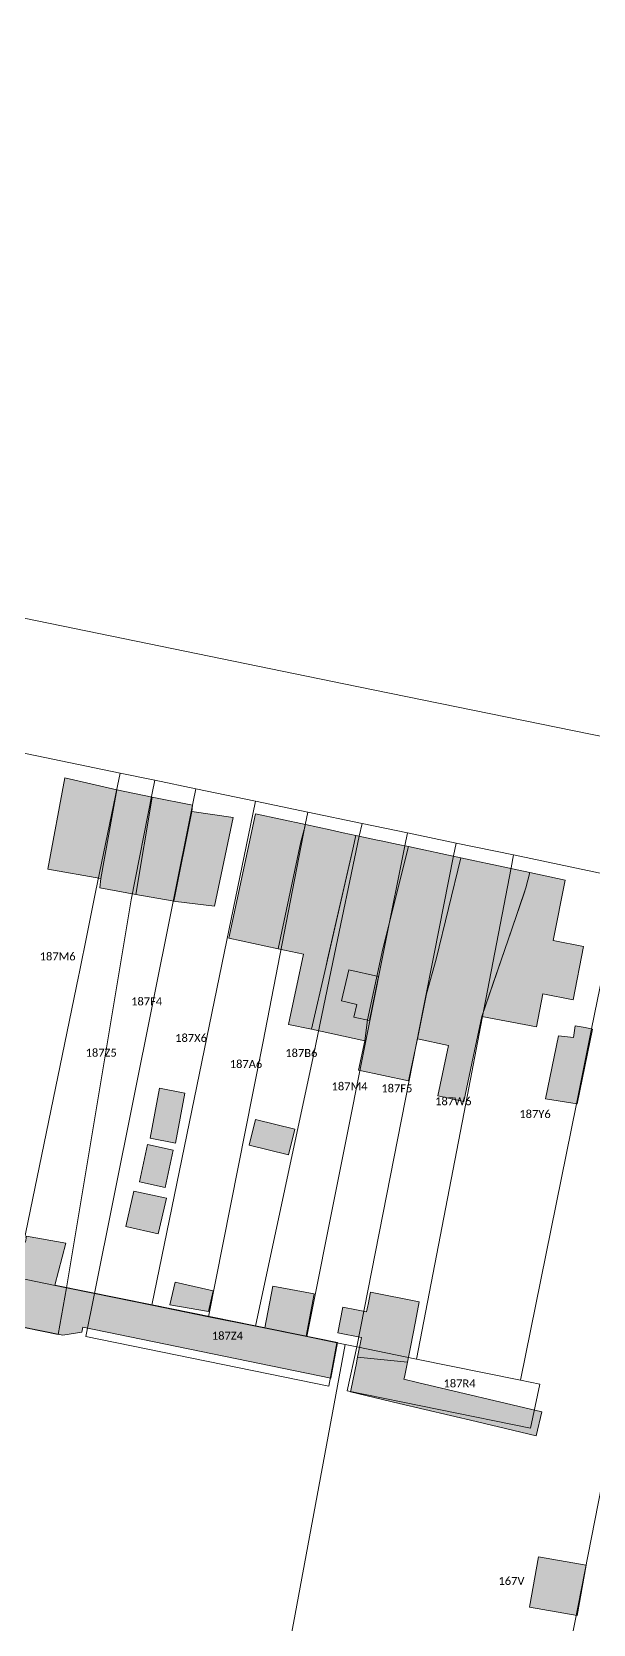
# Model space of a CAD drawing. Header units: metres. Extents: x 113120 to 240396, y 120329 to 242116.
# Drawn here: x 116904.2 to 116960.4, y 121578.2 to 121737.4 of the extents above; entities that cross this region are included whole.
import ezdxf

# ---------------------------------------------------------------- set-up
doc = ezdxf.new("R2010")
doc.units = ezdxf.units.M
doc.header["$LTSCALE"] = 3
for name, color, linetype, lineweight in [('Bpn_CaPa', 78, 'Continuous', 0), ('Bpn_ReBu', 4, 'Continuous', 0), ('Bpt_CaNu', 7, 'Continuous', 0), ('Hachure bâtiment', 11, 'Continuous', 0)]:
    doc.layers.add(name, color=color, linetype=linetype, lineweight=lineweight)
doc.styles.add('Legend', font='')
doc.styles.get('Legend').set_extended_font_data('Calibri')

msp = doc.modelspace()

# ---------------------------------------------------------------- hatches: boundary and pattern name
at = {"layer": 'Hachure bâtiment'}
h = msp.add_hatch(color=256, dxfattribs=at)
h.dxf.hatch_style = 1
h.paths.add_polyline_path([(116912.76, 121661.64), (116911.15, 121652.77), (116905.84, 121653.71), (116907.56, 121662.85)])
h = msp.add_hatch(color=256, dxfattribs=at)
h.dxf.hatch_style = 1
h.paths.add_polyline_path([(116916.29, 121660.91), (116914.66, 121651.19), (116911.05, 121651.84), (116911.15, 121652.77), (116912.76, 121661.64)])
h = msp.add_hatch(color=256, dxfattribs=at)
h.dxf.hatch_style = 1
h.paths.add_polyline_path([(116920.31, 121660.1), (116920.26, 121659.48), (116918.47, 121650.51), (116918.28, 121650.54), (116914.66, 121651.19), (116916.29, 121660.91)])
h = msp.add_hatch(color=256, dxfattribs=at)
h.dxf.hatch_style = 1
h.paths.add_polyline_path([(116924.39, 121658.87), (116922.51, 121650.02), (116918.65, 121650.49), (116918.47, 121650.51), (116920.26, 121659.48)])
h = msp.add_hatch(color=256, dxfattribs=at)
h.dxf.hatch_style = 1
h.paths.add_polyline_path([(116931.62, 121658.17), (116931.17, 121656.45), (116928.89, 121645.76), (116923.97, 121646.81), (116926.63, 121659.24)])
h = msp.add_hatch(color=256, dxfattribs=at)
h.dxf.hatch_style = 1
h.paths.add_polyline_path([(116938.95, 121642.97), (116938.05, 121638.57), (116936.48, 121638.92), (116936.77, 121640.17), (116935.23, 121640.55), (116935.95, 121643.63)], flags=16)
h.paths.add_polyline_path([(116932.23, 121637.7), (116929.93, 121638.19), (116931.43, 121645.21), (116928.89, 121645.76), (116931.17, 121656.45), (116931.62, 121658.17), (116934.09, 121657.64), (116935.39, 121657.36), (116936.68, 121657.09), (116936.38, 121655.71), (116933.84, 121644.7), (116933.66, 121643.92)])
h = msp.add_hatch(color=256, dxfattribs=at)
h.dxf.hatch_style = 1
h.paths.add_polyline_path([(116938.95, 121642.97), (116938.05, 121638.57), (116936.48, 121638.92), (116936.77, 121640.17), (116935.23, 121640.55), (116935.95, 121643.63)], flags=16)
h.paths.add_polyline_path([(116936.68, 121657.09), (116938.68, 121656.66), (116939.2, 121656.55), (116940.91, 121656.19), (116941.94, 121655.97), (116939.36, 121645.74), (116937.82, 121638.66), (116937.57, 121636.56), (116932.23, 121637.7), (116933.66, 121643.92), (116936.38, 121655.71)])
h = msp.add_hatch(color=256, dxfattribs=at)
h.dxf.hatch_style = 1
h.paths.add_polyline_path([(116941.94, 121655.97), (116947.17, 121654.85), (116944.72, 121644.72), (116943.75, 121641.24), (116942.84, 121636.75), (116941.93, 121632.53), (116936.94, 121633.6), (116937.57, 121636.56), (116937.82, 121638.66), (116939.36, 121645.74)])
h.paths.add_polyline_path([(116938.95, 121642.97), (116938.05, 121638.57), (116936.48, 121638.92), (116936.77, 121640.17), (116935.23, 121640.55), (116935.95, 121643.63)], flags=16)
h = msp.add_hatch(color=256, dxfattribs=at)
h.dxf.hatch_style = 1
h.paths.add_polyline_path([(116953.47, 121651.21), (116949.29, 121638.98), (116948.55, 121635.53), (116947.47, 121630.49), (116944.87, 121631.04), (116945.95, 121636.08), (116942.84, 121636.75), (116943.75, 121641.24), (116944.72, 121644.72), (116947.17, 121654.85), (116948.56, 121654.55), (116949.85, 121654.28), (116954.09, 121653.37), (116953.69, 121651.86)])
h = msp.add_hatch(color=256, dxfattribs=at)
h.dxf.hatch_style = 1
h.paths.add_polyline_path([(116952.17, 121647.4), (116953.69, 121651.86), (116954.09, 121653.37), (116957.6, 121652.62), (116956.42, 121646.57), (116959.46, 121645.98), (116958.41, 121640.63), (116955.37, 121641.23), (116954.73, 121637.96), (116949.29, 121638.98), (116950.39, 121642.2)])
h = msp.add_hatch(color=256, dxfattribs=at)
h.dxf.hatch_style = 1
h.paths.add_polyline_path([(116959.6, 121637.88), (116960.35, 121637.7), (116958.83, 121630.25), (116955.63, 121630.75), (116956.95, 121637.05), (116958.45, 121636.88), (116958.63, 121638.05)])
h = msp.add_hatch(color=256, dxfattribs=at)
h.dxf.hatch_style = 1
h.paths.add_polyline_path([(116919.57, 121631.32), (116918.62, 121626.33), (116916.08, 121626.83), (116917.03, 121631.8)])
h = msp.add_hatch(color=256, dxfattribs=at)
h.dxf.hatch_style = 1
h.paths.add_polyline_path([(116930.55, 121627.7), (116929.92, 121625.15), (116926, 121626.12), (116926.63, 121628.68)])
h = msp.add_hatch(color=256, dxfattribs=at)
h.dxf.hatch_style = 1
h.paths.add_polyline_path([(116918.4, 121625.6), (116917.6, 121621.88), (116915.02, 121622.45), (116915.83, 121626.17)])
h = msp.add_hatch(color=256, dxfattribs=at)
h.dxf.hatch_style = 1
h.paths.add_polyline_path([(116917.72, 121620.8), (116916.9, 121617.25), (116913.65, 121617.97), (116914.45, 121621.52)])
h = msp.add_hatch(color=256, dxfattribs=at)
h.dxf.hatch_style = 1
h.paths.add_polyline_path([(116898.23, 121619.35), (116897.75, 121617.57), (116903.6, 121616.4), (116903.72, 121617), (116907.65, 121616.32), (116906.55, 121612.12), (116916.12, 121610.17), (116934.82, 121606.38), (116934.17, 121602.8), (116909.35, 121607.92), (116909.25, 121607.4), (116907.35, 121607.12), (116894, 121609.83), (116894.88, 121614.95), (116895.92, 121619.92)])
h = msp.add_hatch(color=256, dxfattribs=at)
h.dxf.hatch_style = 1
h.paths.add_polyline_path([(116922.4, 121611.55), (116921.93, 121609.47), (116918.05, 121610.15), (116918.6, 121612.43)], flags=17)
h = msp.add_hatch(color=256, dxfattribs=at)
h.dxf.hatch_style = 1
h.paths.add_polyline_path([(116931.69, 121607.02), (116927.57, 121607.85), (116928.35, 121612.02), (116932.49, 121611.25)], flags=17)
h = msp.add_hatch(color=256, dxfattribs=at)
h.dxf.hatch_style = 1
h.paths.add_polyline_path([(116937.74, 121609.45), (116937.86, 121610.05), (116937.89, 121610.19), (116938.13, 121611.42), (116943.02, 121610.45), (116942.63, 121608.47), (116942.12, 121605.9), (116941.82, 121604.41), (116936.84, 121604.93), (116937.23, 121606.88), (116934.87, 121607.35), (116935.38, 121609.92), (116936.73, 121609.65)])
h = msp.add_hatch(color=256, dxfattribs=at)
h.dxf.hatch_style = 1
h.paths.add_polyline_path([(116941, 121600.29), (116936.12, 121601.44), (116936.3, 121602.21), (116936.63, 121603.85), (116936.69, 121604.15), (116936.84, 121604.93), (116941.82, 121604.41), (116941.53, 121602.93), (116941.48, 121602.71), (116942.84, 121602.39), (116955.29, 121599.45), (116954.72, 121597.05), (116948.7, 121598.47)])
h = msp.add_hatch(color=256, dxfattribs=at)
h.dxf.hatch_style = 1
h.paths.add_polyline_path([(116954.06, 121579.92), (116954.95, 121584.96), (116959.7, 121584.13), (116958.82, 121579.08)])

# ---------------------------------------------------------------- linework, layer by layer
at = {"layer": 'Bpn_CaPa'}
for points in [[(117016.89, 121655.63), (116936.77, 121671.99), (116859.28, 121687.88), (116859.76, 121690.36), (116842.5, 121709.79), (116839.55, 121712.93), (116833.01, 121720.04), (116830.36, 121717.89), (116822.45, 121731.11), (116803.45, 121735.37), (116803.45, 121735.37), (116803.98, 121754.1)], [(116893.93, 121609.81), (116906.89, 121607.18), (116907.7, 121611.86), (116910.53, 121611.28), (116909.66, 121606.97), (116933.96, 121602.02), (116934.75, 121606.35), (116935.61, 121606.18), (116929.06, 121570.94)]]:
    msp.add_lwpolyline(points, dxfattribs=at)
for points in [[(116897.91, 121619.56), (116901.27, 121637.38), (116897.73, 121638.12), (116900.69, 121653.47), (116901.42, 121657.27), (116902.74, 121664.14), (116902.99, 121665.42), (116913.09, 121663.32), (116912.82, 121662.04), (116910.63, 121651.4), (116909.78, 121647.24), (116909, 121643.46), (116908.9, 121642.98), (116902.7, 121612.87), (116896.96, 121614.04), (116897.91, 121619.56)], [(116907.7, 121611.86), (116902.7, 121612.87), (116908.9, 121642.98), (116909, 121643.46), (116909.78, 121647.24), (116910.63, 121651.4), (116912.82, 121662.04), (116913.09, 121663.32), (116916.55, 121662.6), (116916.3, 121661.32), (116914.17, 121650.66), (116907.7, 121611.86)], [(116910.53, 121611.28), (116907.7, 121611.86), (116914.17, 121650.66), (116916.3, 121661.32), (116916.55, 121662.6), (116920.66, 121661.74), (116920.4, 121660.46), (116918.26, 121649.81), (116910.53, 121611.28)], [(116910.53, 121611.28), (116918.26, 121649.81), (116920.4, 121660.46), (116920.66, 121661.74), (116926.64, 121660.5), (116926.37, 121659.22), (116923.77, 121646.6), (116916.25, 121610.12), (116910.53, 121611.28)], [(116921.93, 121608.96), (116916.25, 121610.12), (116923.77, 121646.6), (116926.37, 121659.22), (116926.64, 121660.5), (116931.86, 121659.41), (116931.61, 121658.13), (116927.38, 121636.48), (116926.35, 121631.3), (116921.93, 121608.96)], [(116921.93, 121608.96), (116926.35, 121631.3), (116927.38, 121636.48), (116931.61, 121658.13), (116931.86, 121659.41), (116937.29, 121658.28), (116937.01, 121657.01), (116934.37, 121644.41), (116932.5, 121635.42), (116926.64, 121608), (116921.93, 121608.96)], [(116941.83, 121657.33), (116941.58, 121656.06), (116939.61, 121646.24), (116938.07, 121638.53), (116931.75, 121606.97), (116926.64, 121608), (116932.5, 121635.42), (116934.37, 121644.41), (116937.01, 121657.01), (116937.29, 121658.28), (116941.83, 121657.33)], [(116935.61, 121606.18), (116934.75, 121606.35), (116931.75, 121606.97), (116938.07, 121638.53), (116939.61, 121646.24), (116941.58, 121656.06), (116941.83, 121657.33), (116946.7, 121656.32), (116946.45, 121655.04), (116944.5, 121645.26), (116943.46, 121640.05), (116936.76, 121605.94), (116935.61, 121606.18)], [(116942.73, 121604.73), (116936.76, 121605.94), (116943.46, 121640.05), (116944.5, 121645.26), (116946.45, 121655.04), (116946.7, 121656.32), (116952.44, 121655.13), (116952.2, 121653.85), (116949.3, 121638.8), (116947.66, 121630.27), (116942.73, 121604.73)], [(116942.73, 121604.73), (116947.66, 121630.27), (116949.3, 121638.8), (116952.2, 121653.85), (116952.44, 121655.13), (116963.32, 121652.86), (116963.06, 121651.59), (116961.94, 121646.06), (116960.26, 121637.74), (116958.74, 121630.24), (116953.14, 121602.61), (116942.73, 121604.73)], [(116935.61, 121606.18), (116936.76, 121605.94), (116935.8, 121601.55), (116954.13, 121597.82), (116955.08, 121602.21), (116953.14, 121602.61), (116958.74, 121630.24), (116960.26, 121637.74), (116961.94, 121646.06), (116963.06, 121651.59), (116963.32, 121652.86), (116972.82, 121650.89), (116971.52, 121644.29), (116969.03, 121631.59), (116955.89, 121564.62), (116929.06, 121570.94), (116935.61, 121606.18)], [(116959.71, 121526.4), (116951.37, 121540.08), (116955.89, 121564.62), (116969.03, 121631.59), (116971.52, 121644.29), (116972.82, 121650.89), (116978.54, 121649.71), (116978.17, 121648.1), (116983.97, 121646.86), (116980.2, 121628.39), (116978.9, 121621.92), (116977.69, 121615.79), (116959.71, 121526.4)], [(116907.7, 121611.86), (116906.89, 121607.18), (116893.93, 121609.81), (116894.74, 121614.49), (116895.69, 121620.01), (116897.91, 121619.56), (116896.96, 121614.04), (116902.7, 121612.87), (116907.7, 121611.86)], [(116910.53, 121611.28), (116916.25, 121610.12), (116921.93, 121608.96), (116926.64, 121608), (116931.75, 121606.97), (116934.75, 121606.35), (116933.96, 121602.02), (116909.66, 121606.97), (116910.53, 121611.28)], [(116942.73, 121604.73), (116953.14, 121602.61), (116955.08, 121602.21), (116954.13, 121597.82), (116935.8, 121601.55), (116936.76, 121605.94), (116942.73, 121604.73)]]:
    msp.add_lwpolyline(points, close=True, dxfattribs=at)
at = {"layer": 'Bpn_ReBu'}
for points in [[(116912.76, 121661.64), (116911.15, 121652.77), (116905.84, 121653.71), (116907.56, 121662.85), (116912.76, 121661.64)], [(116916.29, 121660.91), (116914.66, 121651.19), (116911.05, 121651.84), (116911.15, 121652.77), (116912.76, 121661.64), (116916.29, 121660.91)], [(116920.31, 121660.1), (116920.26, 121659.48), (116918.47, 121650.51), (116918.28, 121650.54), (116914.66, 121651.19), (116916.29, 121660.91), (116920.31, 121660.1)], [(116924.39, 121658.87), (116922.51, 121650.02), (116918.65, 121650.49), (116918.47, 121650.51), (116920.26, 121659.48), (116924.39, 121658.87)], [(116931.62, 121658.17), (116931.17, 121656.45), (116928.89, 121645.76), (116923.97, 121646.81), (116926.63, 121659.24), (116931.62, 121658.17)], [(116932.23, 121637.7), (116929.93, 121638.19), (116931.43, 121645.21), (116928.89, 121645.76), (116931.17, 121656.45), (116931.62, 121658.17), (116934.09, 121657.64), (116935.39, 121657.36), (116936.68, 121657.09), (116936.38, 121655.71), (116933.84, 121644.7), (116933.66, 121643.92), (116932.23, 121637.7)], [(116936.68, 121657.09), (116938.68, 121656.66), (116939.2, 121656.55), (116940.91, 121656.19), (116941.94, 121655.97), (116939.36, 121645.74), (116937.82, 121638.66), (116937.57, 121636.56), (116932.23, 121637.7), (116933.66, 121643.92), (116936.38, 121655.71), (116936.68, 121657.09)], [(116941.94, 121655.97), (116947.17, 121654.85), (116944.72, 121644.72), (116943.75, 121641.24), (116942.84, 121636.75), (116941.93, 121632.53), (116936.94, 121633.6), (116937.57, 121636.56), (116937.82, 121638.66), (116939.36, 121645.74), (116941.94, 121655.97)], [(116953.47, 121651.21), (116949.29, 121638.98), (116948.55, 121635.53), (116947.47, 121630.49), (116944.87, 121631.04), (116945.95, 121636.08), (116942.84, 121636.75), (116943.75, 121641.24), (116944.72, 121644.72), (116947.17, 121654.85), (116948.56, 121654.55), (116949.85, 121654.28), (116954.09, 121653.37), (116953.69, 121651.86), (116953.47, 121651.21)], [(116952.17, 121647.4), (116953.69, 121651.86), (116954.09, 121653.37), (116957.6, 121652.62), (116956.42, 121646.57), (116959.46, 121645.98), (116958.41, 121640.63), (116955.37, 121641.23), (116954.73, 121637.96), (116949.29, 121638.98), (116950.39, 121642.2), (116952.17, 121647.4)], [(116938.95, 121642.97), (116938.05, 121638.57), (116936.48, 121638.92), (116936.77, 121640.17), (116935.23, 121640.55), (116935.95, 121643.63), (116938.95, 121642.97)], [(116959.6, 121637.88), (116960.35, 121637.7), (116958.83, 121630.25), (116955.63, 121630.75), (116956.95, 121637.05), (116958.45, 121636.88), (116958.63, 121638.05), (116959.6, 121637.88)], [(116919.57, 121631.32), (116918.62, 121626.33), (116916.08, 121626.83), (116917.03, 121631.8), (116919.57, 121631.32)], [(116930.55, 121627.7), (116929.92, 121625.15), (116926, 121626.12), (116926.63, 121628.68), (116930.55, 121627.7)], [(116918.4, 121625.6), (116917.6, 121621.88), (116915.02, 121622.45), (116915.83, 121626.17), (116918.4, 121625.6)], [(116917.72, 121620.8), (116916.9, 121617.25), (116913.65, 121617.97), (116914.45, 121621.52), (116917.72, 121620.8)], [(116898.23, 121619.35), (116897.75, 121617.57), (116903.6, 121616.4), (116903.72, 121617), (116907.65, 121616.32), (116906.55, 121612.12), (116916.12, 121610.17), (116934.82, 121606.38), (116934.17, 121602.8), (116909.35, 121607.92), (116909.25, 121607.4), (116907.35, 121607.12), (116894, 121609.83), (116894.88, 121614.95), (116895.92, 121619.92), (116898.23, 121619.35)], [(116922.4, 121611.55), (116921.93, 121609.47), (116918.05, 121610.15), (116918.6, 121612.43), (116922.4, 121611.55)], [(116931.69, 121607.02), (116927.57, 121607.85), (116928.35, 121612.02), (116932.49, 121611.25), (116931.69, 121607.02)], [(116937.74, 121609.45), (116937.86, 121610.05), (116937.89, 121610.19), (116938.13, 121611.42), (116943.02, 121610.45), (116942.63, 121608.47), (116942.12, 121605.9), (116941.82, 121604.41), (116936.84, 121604.93), (116937.23, 121606.88), (116934.87, 121607.35), (116935.38, 121609.92), (116936.73, 121609.65), (116937.74, 121609.45)], [(116941, 121600.29), (116936.12, 121601.44), (116936.3, 121602.21), (116936.63, 121603.85), (116936.69, 121604.15), (116936.84, 121604.93), (116941.82, 121604.41), (116941.53, 121602.93), (116941.48, 121602.71), (116942.84, 121602.39), (116955.29, 121599.45), (116954.72, 121597.05), (116948.7, 121598.47), (116941, 121600.29)], [(116954.06, 121579.92), (116954.95, 121584.96), (116959.7, 121584.13), (116958.82, 121579.08), (116954.06, 121579.92)]]:
    msp.add_lwpolyline(points, close=True, dxfattribs=at)

# ---------------------------------------------------------------- texts
at = {"layer": 'Bpt_CaNu', "char_height": 0.8, "attachment_point": 7, "style": 'Legend'}
for s, insert in [('187M6', (116905.03, 121644.58)), ('187F4', (116914.18, 121640.08)), ('187X6', (116918.59, 121636.43)), ('187Z5', (116909.63, 121634.95)), ('187A6', (116924.05, 121633.82)), ('187B6', (116929.61, 121634.92)), ('187M4', (116934.24, 121631.59)), ('187F5', (116939.22, 121631.39)), ('187W6', (116944.6, 121630.1)), ('187Y6', (116953.03, 121628.82)), ('187Z4', (116922.26, 121606.65)), ('187R4', (116945.44, 121601.88)), ('167V', (116950.94, 121582.13))]:
    msp.add_mtext(s, dxfattribs=dict(at, insert=insert))

doc.saveas('drawing.dxf')
